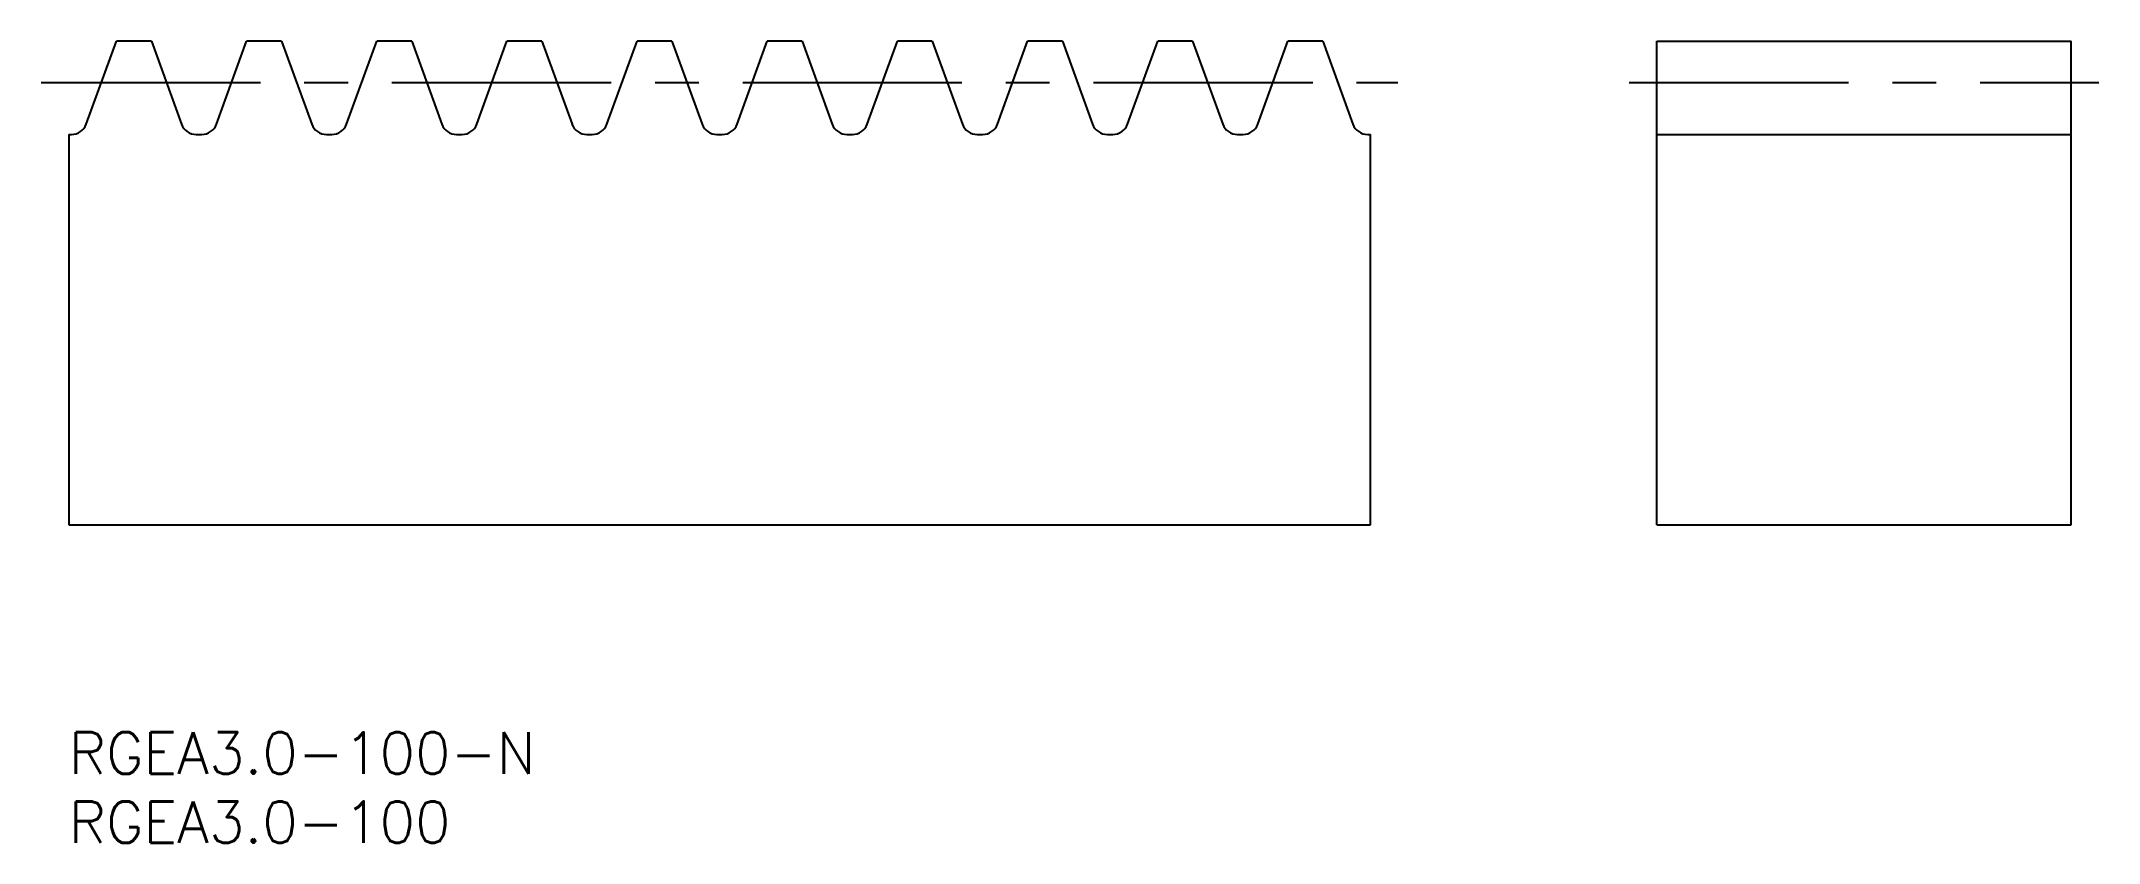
# Model space of a CAD drawing. Extents: x -2 to 147, y -8 to 50.
import ezdxf

# ---------------------------------------------------------------- set-up
doc = ezdxf.new("R2010")
doc.units = 0
doc.header["$LTSCALE"] = 0.5
doc.linetypes.add('CENTER', pattern=[50.8, 31.75, -6.35, 6.35, -6.35])
for name, color, linetype in [('MSM_CENTER', 1, 'CENTER'), ('MSM_CONTINUOUS', 7, 'CONTINUOUS'), ('MSM_PART_NUMBER', 7, 'CONTINUOUS')]:
    doc.layers.add(name, color=color, linetype=linetype)
doc.styles.get("Standard").update_dxf_attribs({"font": 'txt.shx', "height": 3, "bigfont": 'bigfont.shx'})

# ---------------------------------------------------------------- blocks, each defined once
blk = doc.blocks.new('*U2')
at = {"layer": 'MSM_PART_NUMBER'}
blk.add_text('RGEA3.0-100-N', height=3, dxfattribs=at).set_placement((0, -3))
blk = doc.blocks.new('*U3')
at = {"layer": 'MSM_PART_NUMBER'}
blk.add_text('RGEA3.0-100', height=3, dxfattribs=at).set_placement((0, -8))

msp = doc.modelspace()

# ---------------------------------------------------------------- linework, layer by layer
at = {"layer": 'MSM_CENTER'}
for p, q in [((-2, 47), (96.25, 47)), ((113, 47), (147, 47))]:
    msp.add_line(p, q, dxfattribs=at)
at = {"layer": 'MSM_CONTINUOUS'}
for p, q in [((1.27, 44), (3.45, 50)), ((5.98, 50), (3.45, 50)), ((5.98, 50), (8.16, 44)), ((10.69, 44), (12.87, 50)), ((15.4, 50), (12.87, 50)), ((15.4, 50), (17.59, 44)), ((20.11, 44), (22.3, 50)), ((24.83, 50), (22.3, 50)), ((24.83, 50), (27.01, 44)), ((29.54, 44), (31.72, 50)), ((34.25, 50), (31.72, 50)), ((34.25, 50), (36.44, 44)), ((38.96, 44), (41.15, 50)), ((43.68, 50), (41.15, 50)), ((43.68, 50), (45.86, 44)), ((48.39, 44), (50.57, 50)), ((53.1, 50), (50.57, 50)), ((53.1, 50), (55.29, 44)), ((57.81, 44), (60, 50)), ((62.53, 50), (60, 50)), ((62.53, 50), (64.71, 44)), ((67.24, 44), (69.42, 50)), ((71.95, 50), (69.42, 50)), ((71.95, 50), (74.14, 44)), ((76.66, 44), (78.85, 50)), ((81.38, 50), (78.85, 50)), ((81.38, 50), (83.56, 44)), ((86.09, 44), (88.27, 50)), ((90.8, 50), (88.27, 50)), ((90.8, 50), (92.98, 44)), ((115, 50), (145, 50)), ((115, 15), (115, 50)), ((145, 15), (145, 50)), ((0, 43.25), (0.19, 43.25)), ((0, 43.25), (0, 15)), ((9.23, 43.25), (9.62, 43.25)), ((18.66, 43.25), (19.04, 43.25)), ((28.08, 43.25), (28.47, 43.25)), ((37.51, 43.25), (37.89, 43.25)), ((46.93, 43.25), (47.32, 43.25)), ((56.36, 43.25), (56.74, 43.25)), ((65.78, 43.25), (66.17, 43.25)), ((75.21, 43.25), (75.59, 43.25)), ((84.63, 43.25), (85.02, 43.25)), ((94.06, 43.25), (94.25, 43.25)), ((94.25, 15), (94.25, 43.25)), ((115, 43.25), (145, 43.25)), ((0, 15), (94.25, 15)), ((115, 15), (145, 15))]:
    msp.add_line(p, q, dxfattribs=at)
for centre, start, end in [((0.19, 44.39), 270, 340), ((9.23, 44.39), 200, 270), ((9.62, 44.39), 270, 340), ((18.66, 44.39), 200, 270), ((19.04, 44.39), 270, 340), ((28.08, 44.39), 200, 270), ((28.47, 44.39), 270, 340), ((37.51, 44.39), 200, 270), ((37.89, 44.39), 270, 340), ((46.93, 44.39), 200, 270), ((47.32, 44.39), 270, 340), ((56.36, 44.39), 200, 270), ((56.74, 44.39), 270, 340), ((65.78, 44.39), 200, 270), ((66.17, 44.39), 270, 340), ((75.21, 44.39), 200, 270), ((75.59, 44.39), 270, 340), ((84.63, 44.39), 200, 270), ((85.02, 44.39), 270, 340), ((94.06, 44.39), 200, 270)]:
    msp.add_arc(centre, 1.14, start, end, dxfattribs=at)

# ---------------------------------------------------------------- block references
for name in ['*U2', '*U3']:
    msp.add_blockref(name, (0, 0), dxfattribs=at)

doc.saveas('drawing.dxf')
